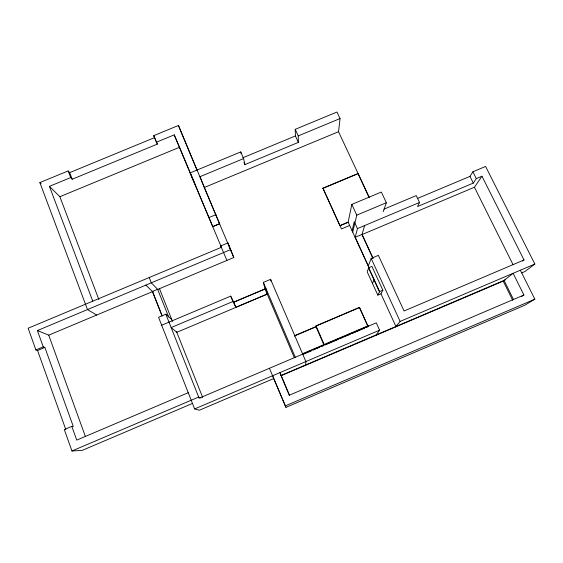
<?xml version="1.0" encoding="UTF-8"?>
<svg xmlns="http://www.w3.org/2000/svg" width="563" height="563" viewBox="0 0 563 563"><rect width="100%" height="100%" fill="white"/><g stroke="black" fill="none" stroke-linecap="round" stroke-linejoin="round"><path stroke-width="0.84" d="M305.765 364.901L305.878 361.559L270.599 279.332L263.357 282.38L265.06 289.03L233.61 302.296M339.925 225.77L322.93 188.183L358.054 173.495L369.089 197.437M366.217 327.483L368.631 326.463L368.301 325.731L368.005 326.237L359.546 307.44L316.047 325.9L315.949 326.8L294.308 335.984M369.145 197.24L338.539 131.714L340.052 118.561L336.984 112.023L295.244 129.328L295.413 135.95L298.341 142.397L244.905 164.593L243.962 162.418M368.99 267.671L348.152 222.153L351.833 204.411L381.334 192.039L386.366 202.715L383.213 211.66M324.401 344.408L324.302 344.83L316.047 325.9M352.1 230.781L354.254 221.632L357.449 228.578L355.154 237.452M352.712 232.118L356.78 215.143L351.833 204.411M372.973 258.396L362.009 234.567L364.606 225.566M368.265 266.081L371.158 258.403L378.371 255.363L404.079 310.994L524.019 259.965L481.956 176.212L476.298 178.591L473.307 183.081L417.521 206.551L419.534 202.469L416.226 195.593L384.036 209.119M368.744 267.735L367.175 271.816L377.822 295.118L380.954 293.795L382.868 290.226L371.932 266.383L368.744 267.735L379.659 291.585L377.822 295.118M316.033 326.047L359.546 307.44M372.481 283.428L374.029 279.966M417.507 198.429L469.971 176.374L472.892 171.785L485.602 166.444L534.85 264.047L524.871 271.556L521.648 272.935M362.009 234.567L474.44 187.24L481.956 176.212M375.957 335.316L379.582 330.171L376.26 322.831L199.119 398.203L165.846 314.196L158.541 317.265L194.636 408.935L199.393 410.223L273.534 378.639M395.529 326.976L400.124 321.424L534.85 264.047M522.661 261.063L524.019 259.965M289.452 395.641L281.078 375.739L503.209 281.099L513.118 273.301L523.914 295.012L521.704 296.448M520.367 270.212L534.843 299.185L524.779 305.23L285.969 407.359L269.424 368.286M280.789 375.549L505.609 279.762M523.914 295.012L289.452 395.163L279.959 372.6M285.174 405.937L534.843 299.185M221.343 247.326L28.15 328.222L35.898 349.947L43.252 346.857L44.871 347.427L73.281 426.458L71.811 426.381L64.309 429.569L71.951 450.977L82.114 450.421L192.588 403.404M294.294 335.844L315.963 326.653L323.824 344.676M188.246 392.714L76.737 440.104L71.811 426.381M71.951 450.977L198.669 397.07L200.956 397.971M368.301 325.731L302.38 353.775L302.697 354.514L311.543 350.749M326.73 343.796L329.158 342.761M330.777 342.072L343.726 336.568M345.344 335.879L367.196 326.582M313.148 350.066L315.561 349.039M317.166 348.356L319.58 347.329M321.191 346.646L323.598 345.619M325.21 344.936L327.624 343.909M329.228 343.226L338.074 339.461M339.686 338.778L342.093 337.751M343.704 337.068L346.118 336.041M347.723 335.358L350.137 334.331M351.741 333.641L360.587 329.883M362.199 329.2L364.606 328.173M194.636 408.935L379.582 330.171M379.659 291.585L382.868 290.226M349.665 225.467L341.467 228.916L322.93 188.183M357.449 228.578L419.534 202.469M161.672 325.217L230.689 296.145L233.793 302.218M235.939 307.377L232.927 301.522L171.138 327.567L176.81 332.318L267.249 294.168L265.637 287.735M267.214 294.041L235.876 307.264L233.729 302.099L265.025 288.903L294.287 357.589M226.91 260.409L220.759 245.932L227.938 242.927L233.793 257.523L157.161 289.671M43.252 346.857L37.397 330.565L230.724 249.55M37.397 330.565L48.728 335.154L153.129 291.36M356.78 215.143L386.366 202.715M35.898 349.947L37.566 350.496L44.871 347.427M339.953 225.594L348.152 222.153M340.728 225.432L347.976 222.385M216.002 214.616L208.88 217.585L174.22 134.874L156.43 142.214L153.727 135.662L178.436 125.479L219.654 223.975M212.723 226.558L219.549 223.708M212.758 226.65L219.584 223.8M322.909 188.387L358.012 173.721M244.905 164.593L243.624 158.576L240.725 151.933L190.153 172.897L194.833 183.869M242.878 157.746L295.413 135.95M243.624 158.576L200.013 176.669L204.292 187.507L338.539 131.714M298.341 142.397L298.235 135.915L340.052 118.561M92.754 301.17L49.424 186.346L70.72 177.563L72.205 179.231L157.366 144.093L153.727 135.662M49.424 186.346L59.868 196.712L179.498 147.288L221.555 247.643M96.66 315.048L87.49 309.573L39.867 182.588L68.165 170.927L69.664 172.63L72.205 179.231M69.664 172.63L154.677 137.583M165.846 314.196L171.722 319.502M145.88 285.103L152.552 291.599L162.165 315.949M39.867 182.588L41.071 183.749M157.753 289.417L151.313 282.83L149.216 277.531M472.892 171.785L476.298 178.591M469.971 176.374L473.307 183.081M474.44 187.24L512.963 264.519M156.43 142.214L157.366 144.093M504.068 280.423L513.583 299.685M503.209 281.099L512.675 300.29M272.548 375.76L285.969 407.359M373.037 258.241L362.058 234.398L355.204 237.283L368.322 265.933M371.158 258.403L400.124 321.424M380.989 293.879L395.923 326.491M368.596 268.108L379.49 291.908M295.244 129.328L298.235 135.915M359.468 307.616L367.899 326.329M220.759 245.932L221.442 247.523M208.31 216.22L212.835 226.826M263.357 282.38L295.308 357.273M174.22 134.874L179.498 147.288M197.191 170.659L178.436 125.479M204.629 188.316L233.793 257.523M230.689 296.145L232.927 301.522M159.385 288.446L172.503 321.473M176.543 331.649L202.701 397.506M168.689 316.99L157.626 289.291L152.425 291.479L162.045 315.843M227.938 242.927L231.048 251.007M68.165 170.927L70.72 177.563M59.868 196.712L98.898 299.643M48.728 335.154L85.47 436.726M37.566 350.496L65.829 429.625M280.219 373.318L281.078 375.739M240.725 151.933L241.063 153.467M270.599 279.332L270.951 281.028"/></g></svg>
